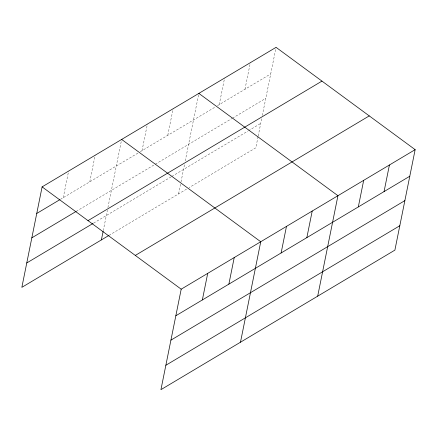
<?xml version="1.0" encoding="UTF-8"?>
<svg xmlns="http://www.w3.org/2000/svg" width="437" height="437" viewBox="0 0 437 437"><rect width="100%" height="100%" fill="white"/><g stroke="black" fill="none" stroke-linecap="round" stroke-linejoin="round"><path stroke-width="0.33" stroke-dasharray="2.19 1.64" d="M63.261 197.644L68.625 171.064M89.776 181.83L95.14 155.25M103.258 230.681L107.376 210.235M107.912 207.591L121.655 139.436M142.03 150.667L147.389 124.086M167.764 135.317L173.123 108.742M178.602 193.864L180.858 182.661M180.994 182L184.583 164.186M185.25 160.882L198.857 93.392M219.232 104.623L224.596 78.043M244.971 89.274L250.33 62.693M258.065 136.612L255.803 147.815L189.128 187.582M258.196 135.951L261.79 118.143M262.32 115.499L276.064 47.343M60.382 199.365L137.934 153.108M140.272 151.715L215.141 107.065M217.479 105.667L270.705 73.924M76.218 211.371L154.66 164.585M155.244 164.241L231.867 118.542M232.451 118.192L265.789 98.309M93.633 223.088L171.233 176.805M171.817 176.455L247.855 131.105M248.44 130.756L260.72 123.431M108.999 235.374L186.79 188.975"/><path stroke-width="0.66" d="M415.15 149.651L181.197 289.185L160.936 389.657L394.89 250.122L415.15 149.651L276.064 47.343L42.11 186.878L21.85 287.349L108.414 235.723M101.395 239.908L103.121 231.342M202.353 299.951L207.712 273.371M228.868 284.137L234.227 257.557M240.481 342.215L260.742 241.743L121.655 139.436M281.117 252.974L286.475 226.393M306.85 237.624L312.209 211.044M317.688 296.166L337.943 195.7L198.857 93.392M358.318 206.925L363.682 180.35M384.057 191.581L389.416 165M36.752 213.458L59.803 199.709M31.83 237.843L76.218 211.371M88.006 220.641L321.96 81.107M26.766 262.965L93.054 223.433M135.295 255.427L369.254 115.892M175.838 315.765L409.791 176.231M170.916 340.15L404.875 200.616M165.852 365.272L399.806 225.738M42.11 186.878L181.197 289.185"/></g></svg>
